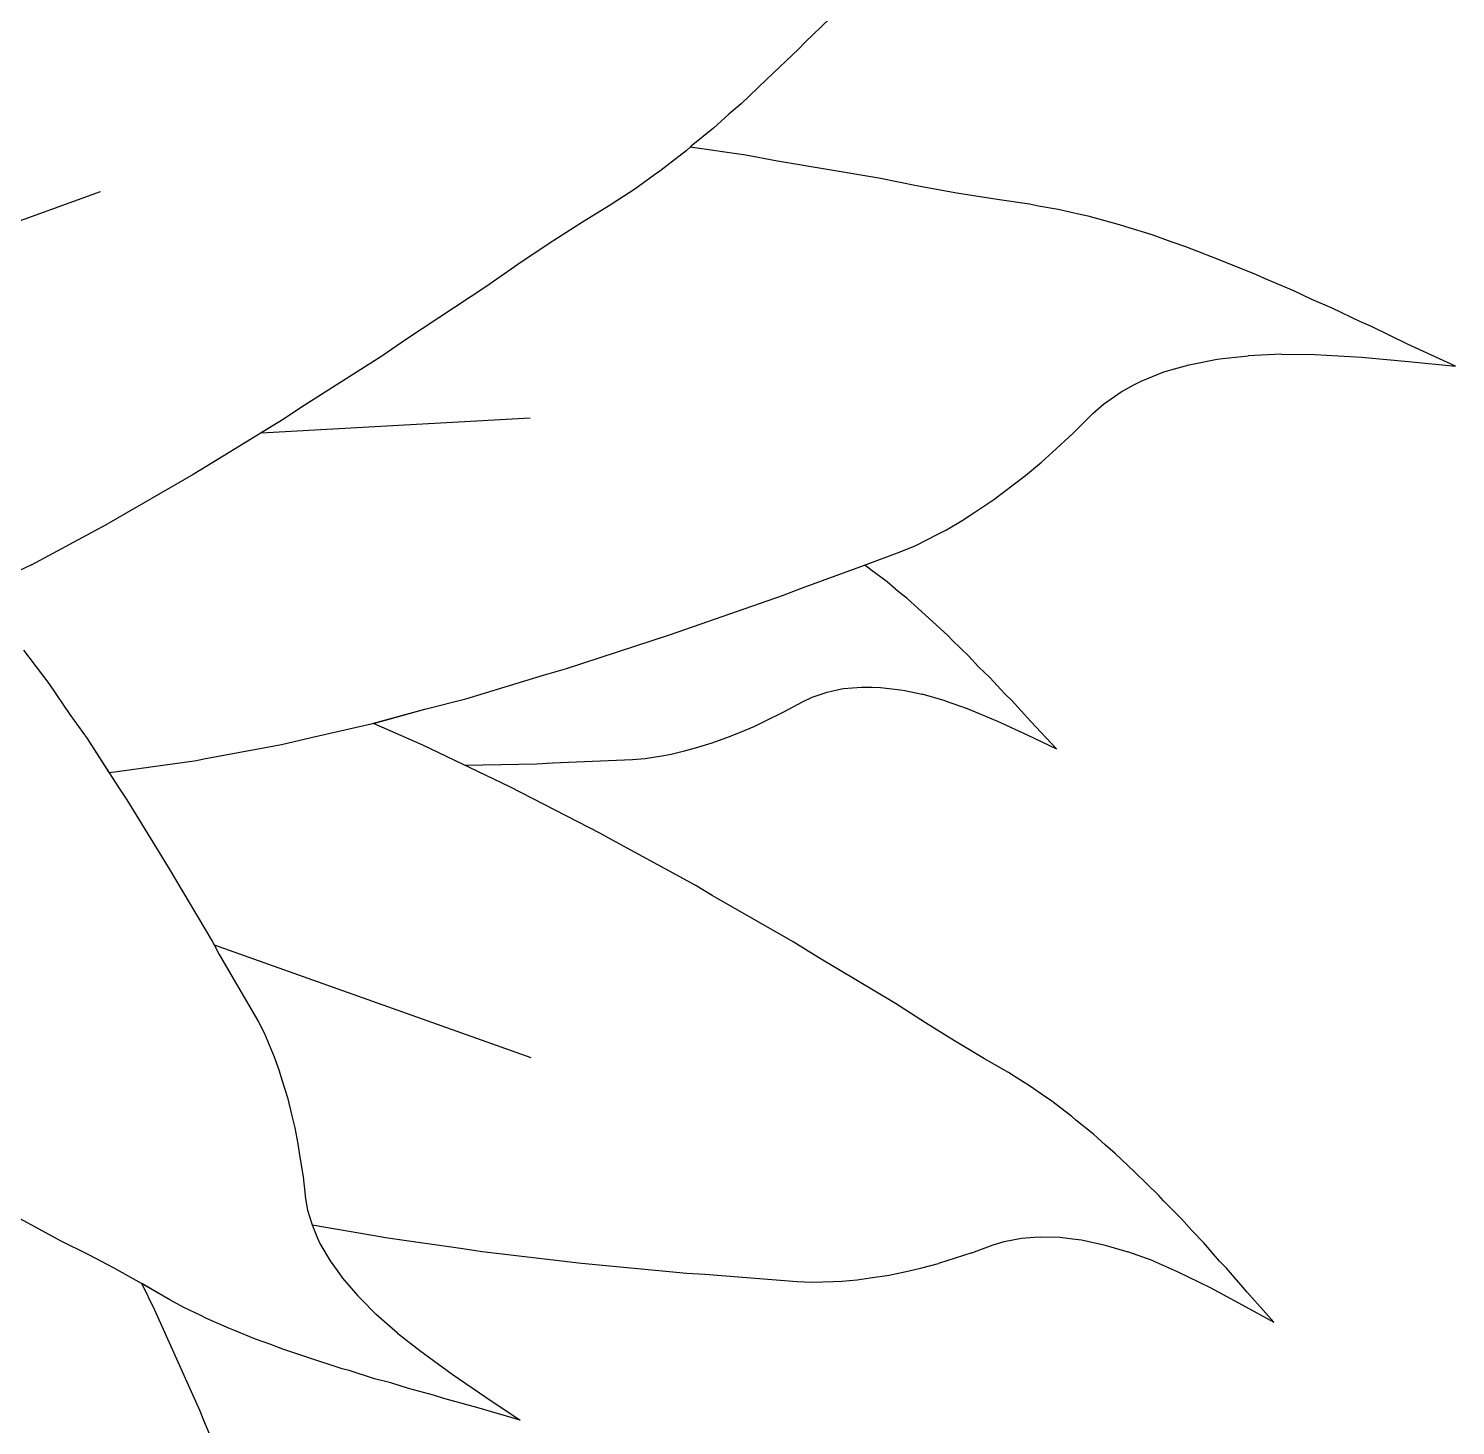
# Model space of a CAD drawing. Header units: metres. Extents: x 244.4 to 340.3, y -4.1 to 64.3.
# Drawn here: x 250.9632 to 251.2201, y 44.3634 to 44.6149 of the extents above; entities that cross this region are included whole.
import ezdxf

# ---------------------------------------------------------------- set-up
doc = ezdxf.new("R2010")
doc.units = ezdxf.units.M
doc.layers.add('Edges', color=7, linetype='Continuous')

msp = doc.modelspace()

# ---------------------------------------------------------------- linework, layer by layer
at = {"layer": 'Edges'}
for p, q in [((251.10738, 44.61667), (251.10298, 44.61242)), ((251.10185, 44.61122), (251.09606, 44.60571)), ((251.10298, 44.61242), (251.10185, 44.61122)), ((251.09606, 44.60571), (251.09145, 44.60137)), ((251.09145, 44.60137), (251.08922, 44.59949)), ((251.08922, 44.59949), (251.08646, 44.59697)), ((251.08646, 44.59697), (251.08248, 44.59372)), ((251.08231, 44.59357), (251.08156, 44.59291)), ((251.08248, 44.59372), (251.08231, 44.59357)), ((251.09232, 44.59208), (251.08231, 44.59357)), ((251.08156, 44.59291), (251.07685, 44.58924)), ((251.09802, 44.59103), (251.09232, 44.59208)), ((251.11624, 44.58797), (251.09802, 44.59103)), ((251.07584, 44.58854), (251.07234, 44.58598)), ((251.07685, 44.58924), (251.07584, 44.58854)), ((250.87104, 44.54771), (250.97613, 44.58554)), ((251.07234, 44.58598), (251.06929, 44.58403)), ((251.12336, 44.58655), (251.11624, 44.58797)), ((251.13031, 44.58528), (251.12336, 44.58655)), ((251.06789, 44.58309), (251.06292, 44.58007)), ((251.06929, 44.58403), (251.06789, 44.58309)), ((251.13755, 44.58411), (251.13031, 44.58528)), ((251.14336, 44.58328), (251.13755, 44.58411)), ((251.14503, 44.58295), (251.14336, 44.58328)), ((251.14857, 44.58235), (251.14503, 44.58295)), ((251.15277, 44.58136), (251.14857, 44.58235)), ((251.15395, 44.58111), (251.15277, 44.58136)), ((251.15959, 44.57957), (251.15395, 44.58111)), ((251.06292, 44.58007), (251.0569, 44.57623)), ((251.16073, 44.57918), (251.15959, 44.57957)), ((251.16549, 44.57774), (251.16073, 44.57918)), ((251.0569, 44.57623), (251.05128, 44.57245)), ((251.16889, 44.57649), (251.16549, 44.57774)), ((251.17155, 44.57562), (251.16889, 44.57649)), ((251.17722, 44.57341), (251.17155, 44.57562)), ((251.18426, 44.57058), (251.17722, 44.57341)), ((251.05128, 44.57245), (251.0457, 44.56851)), ((251.18567, 44.56991), (251.18426, 44.57058)), ((251.0457, 44.56851), (251.03119, 44.55896)), ((251.19098, 44.5677), (251.18567, 44.56991)), ((251.19422, 44.56612), (251.19098, 44.5677)), ((251.19788, 44.56459), (251.19422, 44.56612)), ((251.20283, 44.56215), (251.19788, 44.56459)), ((251.20498, 44.56127), (251.20283, 44.56215)), ((251.21146, 44.55811), (251.20498, 44.56127)), ((251.03119, 44.55896), (251.02678, 44.55592)), ((251.22008, 44.5541), (251.21146, 44.55811)), ((251.02678, 44.55592), (251.01215, 44.5466)), ((251.17215, 44.55439), (251.17715, 44.55537)), ((251.17715, 44.55537), (251.17822, 44.5555)), ((251.17822, 44.5555), (251.18274, 44.556)), ((251.18877, 44.55628), (251.18274, 44.556)), ((251.18877, 44.55628), (251.19478, 44.55621)), ((251.19478, 44.55621), (251.20319, 44.55575)), ((251.20319, 44.55575), (251.21164, 44.55498)), ((251.21164, 44.55498), (251.22008, 44.5541)), ((251.16348, 44.55144), (251.1676, 44.55308)), ((251.1676, 44.55308), (251.17016, 44.55385)), ((251.17016, 44.55385), (251.17215, 44.55439)), ((251.15988, 44.5495), (251.16231, 44.55085)), ((251.16231, 44.55085), (251.16348, 44.55144)), ((251.15476, 44.54559), (251.15668, 44.54727)), ((251.15668, 44.54727), (251.15988, 44.5495)), ((251.00918, 44.54463), (250.99416, 44.53547)), ((251.00504, 44.5421), (251.05349, 44.54481)), ((251.00918, 44.54463), (251.00504, 44.5421)), ((251.01215, 44.5466), (251.00918, 44.54463)), ((251.1512, 44.54201), (251.15476, 44.54559)), ((251.14751, 44.53865), (251.1512, 44.54201)), ((251.14269, 44.53445), (251.14554, 44.53684)), ((251.14554, 44.53684), (251.14751, 44.53865)), ((250.99281, 44.53461), (250.97762, 44.52584)), ((250.99416, 44.53547), (250.99281, 44.53461)), ((251.14042, 44.53273), (251.14269, 44.53445)), ((251.13695, 44.53009), (251.14042, 44.53273)), ((251.13353, 44.52782), (251.13695, 44.53009)), ((251.13124, 44.52632), (251.13353, 44.52782)), ((250.96367, 44.51835), (250.97762, 44.52584)), ((251.12289, 44.52184), (251.12686, 44.52386)), ((251.12686, 44.52386), (251.12842, 44.52466)), ((251.12842, 44.52466), (251.13124, 44.52632)), ((251.12011, 44.52067), (251.12289, 44.52184)), ((251.1137, 44.51832), (251.12011, 44.52067)), ((250.96367, 44.51835), (250.96143, 44.51729)), ((251.10232, 44.51415), (251.1137, 44.51832)), ((251.11415, 44.51801), (251.1137, 44.51832)), ((251.11484, 44.51745), (251.11415, 44.51801)), ((251.11773, 44.51527), (251.11484, 44.51745)), ((251.09891, 44.51282), (251.10232, 44.51415)), ((251.11974, 44.51355), (251.11773, 44.51527)), ((251.07876, 44.50579), (251.09891, 44.51282)), ((251.12133, 44.51229), (251.11974, 44.51355)), ((251.12462, 44.50934), (251.12133, 44.51229)), ((251.12866, 44.50562), (251.12462, 44.50934)), ((251.05986, 44.49961), (251.07876, 44.50579)), ((251.12945, 44.50479), (251.12866, 44.50562)), ((251.13245, 44.50194), (251.12945, 44.50479)), ((250.96228, 44.50301), (250.96681, 44.49702)), ((251.13422, 44.50002), (251.13245, 44.50194)), ((251.04191, 44.49425), (251.05608, 44.49853)), ((251.05608, 44.49853), (251.05986, 44.49961)), ((251.13627, 44.49805), (251.13422, 44.50002)), ((250.96681, 44.49702), (250.97061, 44.4914)), ((251.10697, 44.49545), (251.10898, 44.49589)), ((251.10898, 44.49589), (251.10992, 44.49607)), ((251.10992, 44.49607), (251.11313, 44.49634)), ((251.11313, 44.49634), (251.11506, 44.49633)), ((251.11506, 44.49633), (251.11654, 44.49628)), ((251.11654, 44.49628), (251.12016, 44.49586)), ((251.12016, 44.49586), (251.12092, 44.49571)), ((251.12092, 44.49571), (251.12408, 44.49506)), ((251.13895, 44.49511), (251.13627, 44.49805)), ((251.03451, 44.49235), (251.04191, 44.49425)), ((251.09915, 44.49187), (251.1025, 44.49372)), ((251.1025, 44.49372), (251.10423, 44.49452)), ((251.10423, 44.49452), (251.10697, 44.49545)), ((251.12819, 44.49389), (251.12408, 44.49506)), ((251.12819, 44.49389), (251.13217, 44.49248)), ((251.14015, 44.49397), (251.13895, 44.49511)), ((251.14363, 44.49015), (251.14015, 44.49397)), ((250.97061, 44.4914), (250.97369, 44.48707)), ((251.02487, 44.48972), (251.03451, 44.49235)), ((251.02526, 44.48982), (251.03451, 44.49235)), ((251.09576, 44.49022), (251.09915, 44.49187)), ((251.13217, 44.49248), (251.13763, 44.49024)), ((251.01405, 44.48729), (251.02487, 44.48972)), ((251.03167, 44.48699), (251.02526, 44.48982)), ((251.08935, 44.48746), (251.09136, 44.48822)), ((251.09136, 44.48822), (251.09394, 44.48933)), ((251.09394, 44.48933), (251.09576, 44.49022)), ((251.13763, 44.49024), (251.14299, 44.48777)), ((251.14827, 44.48524), (251.14363, 44.49015)), ((250.97369, 44.48707), (250.97759, 44.48099)), ((250.97369, 44.48707), (250.97927, 44.47838)), ((250.99474, 44.48341), (251.00871, 44.48602)), ((251.00871, 44.48602), (251.01405, 44.48729)), ((251.03417, 44.4859), (251.03167, 44.48699)), ((251.04982, 44.47838), (251.03417, 44.4859)), ((251.08127, 44.48485), (251.08327, 44.48542)), ((251.08327, 44.48542), (251.08625, 44.48631)), ((251.08625, 44.48631), (251.08935, 44.48746)), ((251.14299, 44.48777), (251.14827, 44.48524)), ((250.97914, 44.48113), (250.99341, 44.48315)), ((250.99341, 44.48315), (250.99474, 44.48341)), ((251.05747, 44.48272), (251.07189, 44.48331)), ((251.07189, 44.48331), (251.07418, 44.48351)), ((251.07418, 44.48351), (251.07754, 44.48406)), ((251.07754, 44.48406), (251.07885, 44.48429)), ((251.07885, 44.48429), (251.08127, 44.48485)), ((250.97759, 44.48099), (250.97914, 44.48113)), ((251.04171, 44.48228), (251.05466, 44.48256)), ((251.05466, 44.48256), (251.05747, 44.48272)), ((250.97927, 44.47838), (250.98084, 44.47606)), ((251.06617, 44.46997), (251.04982, 44.47838)), ((250.98084, 44.47606), (250.98828, 44.46396)), ((251.06763, 44.46915), (251.06617, 44.46997)), ((251.08317, 44.46067), (251.06763, 44.46915)), ((250.98828, 44.46396), (250.99623, 44.45059)), ((251.08625, 44.45886), (251.08317, 44.46067)), ((251.10085, 44.45048), (251.08625, 44.45886)), ((250.99623, 44.45059), (250.99657, 44.44998)), ((250.99657, 44.44998), (250.99751, 44.44824)), ((250.99657, 44.44998), (251.05357, 44.42968)), ((251.10527, 44.44776), (251.10085, 44.45048)), ((250.99751, 44.44824), (251.00456, 44.43608)), ((251.11927, 44.43938), (251.10527, 44.44776)), ((251.12466, 44.43593), (251.11927, 44.43938)), ((251.00456, 44.43608), (251.00559, 44.43409)), ((251.00559, 44.43409), (251.00741, 44.4298)), ((251.1299, 44.43269), (251.12466, 44.43593)), ((251.1353, 44.42945), (251.1299, 44.43269)), ((251.00741, 44.4298), (251.00825, 44.42747)), ((251.1396, 44.42695), (251.1353, 44.42945)), ((251.00825, 44.42747), (251.00885, 44.42548)), ((251.14082, 44.42617), (251.1396, 44.42695)), ((251.00885, 44.42548), (251.00978, 44.42244)), ((251.14338, 44.42459), (251.14082, 44.42617)), ((251.14632, 44.42252), (251.14338, 44.42459)), ((251.00978, 44.42244), (251.01056, 44.41916)), ((251.14715, 44.42196), (251.14632, 44.42252)), ((251.15099, 44.41904), (251.14715, 44.42196)), ((251.01056, 44.41916), (251.01109, 44.417)), ((251.15175, 44.4184), (251.15099, 44.41904)), ((251.01109, 44.417), (251.01165, 44.41414)), ((251.1549, 44.41585), (251.15175, 44.4184)), ((251.01165, 44.41414), (251.01196, 44.41207)), ((251.15709, 44.41387), (251.1549, 44.41585)), ((251.15881, 44.41241), (251.15709, 44.41387)), ((251.01196, 44.41207), (251.01259, 44.40817)), ((251.16236, 44.40903), (251.15881, 44.41241)), ((251.16669, 44.4048), (251.16236, 44.40903)), ((251.01259, 44.40817), (251.01303, 44.4042)), ((250.96905, 44.39662), (250.95702, 44.40312)), ((251.01303, 44.4042), (251.01341, 44.40221)), ((251.16753, 44.40387), (251.16669, 44.4048)), ((251.17073, 44.40064), (251.16753, 44.40387)), ((251.01341, 44.40221), (251.01423, 44.39953)), ((251.17261, 44.39851), (251.17073, 44.40064)), ((251.01423, 44.39953), (251.02089, 44.39842)), ((251.01423, 44.39953), (251.01432, 44.39923)), ((251.01432, 44.39923), (251.01518, 44.39716)), ((251.02089, 44.39842), (251.02783, 44.39719)), ((251.17478, 44.39628), (251.17261, 44.39851)), ((250.97387, 44.39423), (250.96905, 44.39662)), ((251.01518, 44.39716), (251.01563, 44.39621)), ((251.01563, 44.39621), (251.01745, 44.39309)), ((251.02783, 44.39719), (251.04133, 44.39529)), ((251.133, 44.3945), (251.13686, 44.39595)), ((251.13686, 44.39595), (251.13884, 44.39655)), ((251.13884, 44.39655), (251.14197, 44.39715)), ((251.14197, 44.39715), (251.14425, 44.39735)), ((251.14425, 44.39735), (251.14531, 44.39741)), ((251.14531, 44.39741), (251.14893, 44.3973)), ((251.14893, 44.3973), (251.1511, 44.39705)), ((251.1511, 44.39705), (251.15275, 44.39682)), ((251.15275, 44.39682), (251.15678, 44.39597)), ((251.15678, 44.39597), (251.15762, 44.39572)), ((251.15762, 44.39572), (251.16111, 44.39469)), ((251.17761, 44.39302), (251.17478, 44.39628)), ((250.97859, 44.39174), (250.97387, 44.39423)), ((251.01745, 44.39309), (251.0187, 44.39131)), ((251.04133, 44.39529), (251.04485, 44.39476)), ((251.04485, 44.39476), (251.06274, 44.39267)), ((251.133, 44.3945), (251.127, 44.39259)), ((251.16563, 44.39304), (251.16111, 44.39469)), ((251.16563, 44.39304), (251.16999, 44.39115)), ((251.17887, 44.39173), (251.17761, 44.39302)), ((250.9835, 44.389), (250.97859, 44.39174)), ((251.0187, 44.39131), (251.01971, 44.38994)), ((251.06274, 44.39267), (251.08168, 44.39085)), ((251.08168, 44.39085), (251.08493, 44.39065)), ((251.08493, 44.39065), (251.10155, 44.38934)), ((251.11469, 44.39), (251.11813, 44.39051)), ((251.11813, 44.39051), (251.1217, 44.39128)), ((251.1217, 44.39128), (251.12402, 44.39179)), ((251.12402, 44.39179), (251.127, 44.39259)), ((251.16999, 44.39115), (251.17591, 44.38826)), ((251.18253, 44.38749), (251.17887, 44.39173)), ((250.98745, 44.38668), (250.9835, 44.389)), ((250.9859, 44.38416), (250.98356, 44.38897)), ((250.98745, 44.38668), (250.98356, 44.38897)), ((251.01971, 44.38994), (251.02246, 44.38674)), ((251.10155, 44.38934), (251.1042, 44.38924)), ((251.1042, 44.38924), (251.10808, 44.38936)), ((251.10808, 44.38936), (251.10959, 44.38942)), ((251.10959, 44.38942), (251.11238, 44.38967)), ((251.11238, 44.38967), (251.11469, 44.39)), ((251.17591, 44.38826), (251.1817, 44.38516)), ((250.98863, 44.38606), (250.98745, 44.38668)), ((250.99112, 44.38468), (250.98863, 44.38606)), ((251.02246, 44.38674), (251.02308, 44.38611)), ((251.02308, 44.38611), (251.02578, 44.38342)), ((251.1817, 44.38516), (251.18737, 44.38202)), ((251.18737, 44.38202), (251.18253, 44.38749)), ((250.99406, 44.36602), (250.9859, 44.38416)), ((250.9942, 44.38321), (250.99112, 44.38468)), ((250.99506, 44.38277), (250.9942, 44.38321)), ((250.99936, 44.38087), (250.99506, 44.38277)), ((251.0296, 44.38006), (251.02578, 44.38342)), ((251.00026, 44.38054), (250.99936, 44.38087)), ((251.004, 44.37899), (251.00026, 44.38054)), ((251.0296, 44.38006), (251.03359, 44.3769)), ((251.00678, 44.37802), (251.004, 44.37899)), ((251.00892, 44.37718), (251.00678, 44.37802)), ((251.01365, 44.3756), (251.00892, 44.37718)), ((251.01963, 44.37364), (251.01365, 44.3756)), ((251.03359, 44.3769), (251.03944, 44.37264)), ((251.02088, 44.37331), (251.01963, 44.37364)), ((251.02547, 44.37184), (251.02088, 44.37331)), ((251.03944, 44.37264), (251.04551, 44.3685)), ((251.02838, 44.37109), (251.02547, 44.37184)), ((251.03157, 44.37006), (251.02838, 44.37109)), ((251.03606, 44.36888), (251.03157, 44.37006)), ((251.03795, 44.36826), (251.03606, 44.36888)), ((251.04387, 44.36667), (251.03795, 44.36826)), ((251.04551, 44.3685), (251.0517, 44.36437)), ((250.99473, 44.36435), (250.99406, 44.36602)), ((251.0517, 44.36437), (251.04387, 44.36667)), ((251.00227, 44.34639), (250.99473, 44.36435))]:
    msp.add_line(p, q, dxfattribs=at)

doc.saveas('drawing.dxf')
